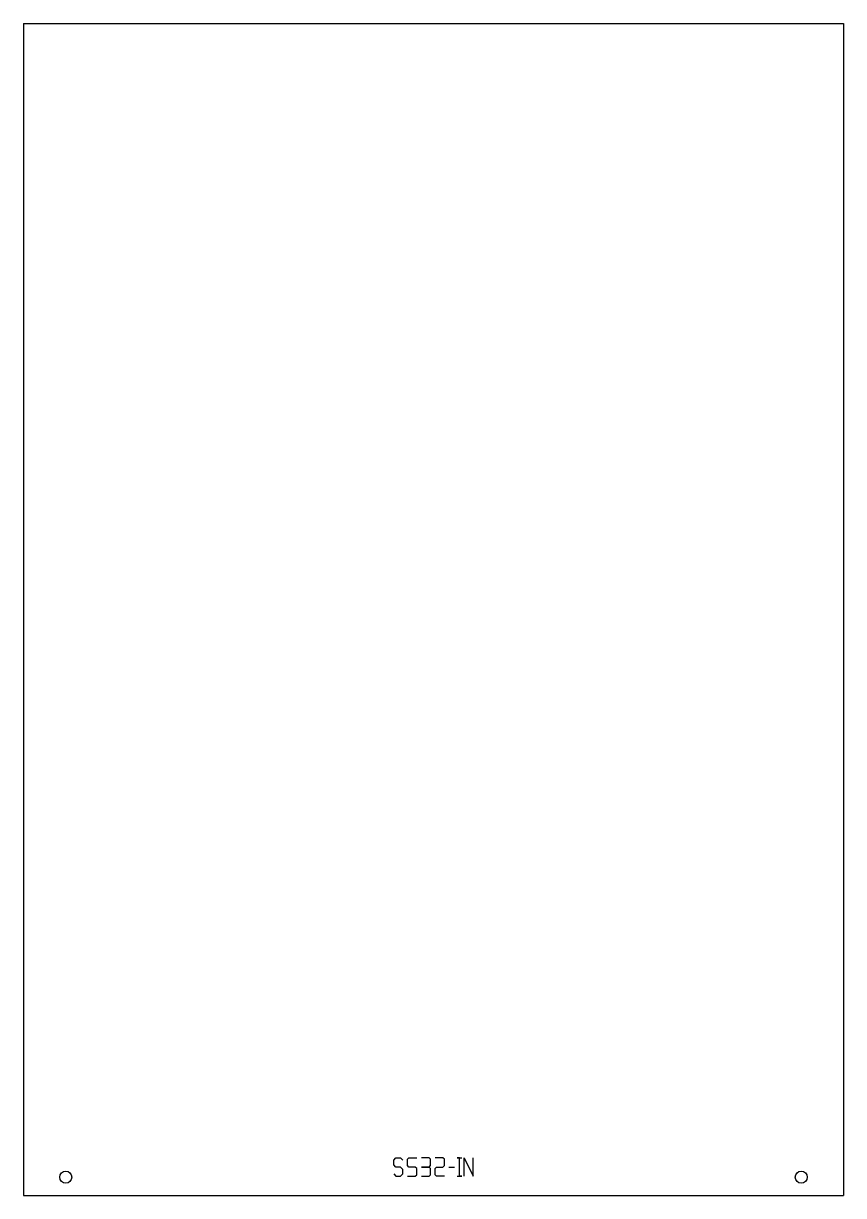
# Model space of a CAD drawing. Header units: millimetres. Extents: x -446 to 446, y -49 to 1225.
import ezdxf

# ---------------------------------------------------------------- set-up
doc = ezdxf.new("R2010")
doc.units = ezdxf.units.MM

msp = doc.modelspace()

# ---------------------------------------------------------------- linework, layer by layer
at = {"color": 7, "linetype": 'Continuous', "lineweight": 25}
for p, q in [((-446, 1225), (446, 1225)), ((-446, 1225), (-446, -49.1)), ((446, 1225), (446, -49.1)), ((-446, -49.1), (446, -49.1))]:
    msp.add_line(p, q, dxfattribs=at)
for centre in [(-400, -29.1), (400, -29.1)]:
    msp.add_circle(centre, 6.5, dxfattribs=at)
at = {"layer": 'MARCATURA'}
for p, q in [((-43.2, -10.6), (-40.8, -8.1)), ((-43.2, -15.6), (-43.2, -10.6)), ((-40.8, -8.1), (-35.8, -8.1)), ((-35.8, -8.1), (-33.2, -10.6)), ((-28.2, -9.6), (-26.8, -8.1)), ((-28.2, -16.6), (-28.2, -9.6)), ((-26.8, -8.1), (-18.2, -8.1)), ((-4.8, -8.1), (-13.2, -8.1)), ((-3.2, -9.6), (-4.8, -8.1)), ((-3.2, -16.6), (-3.2, -9.6)), ((10.2, -8.1), (1.8, -8.1)), ((11.8, -9.6), (10.2, -8.1)), ((11.8, -16.6), (11.8, -9.6)), ((28.2, -8.1), (25.8, -8.1)), ((25.8, -8.1), (30.8, -8.1)), ((28.2, -28.1), (28.2, -8.1)), ((33.2, -28.1), (33.2, -8.1)), ((33.2, -8.1), (43.2, -28.1)), ((43.2, -28.1), (43.2, -8.1)), ((-40.8, -18.1), (-43.2, -15.6)), ((-35.8, -18.1), (-40.8, -18.1)), ((-33.2, -20.6), (-35.8, -18.1)), ((-33.2, -25.6), (-33.2, -20.6)), ((-26.8, -18.1), (-28.2, -16.6)), ((-19.8, -18.1), (-26.8, -18.1)), ((-18.2, -19.6), (-19.8, -18.1)), ((-18.2, -26.6), (-18.2, -19.6)), ((-4.8, -18.1), (-13.2, -18.1)), ((-13.2, -18.1), (-4.8, -18.1)), ((-4.8, -18.1), (-3.2, -16.6)), ((-3.2, -19.6), (-4.8, -18.1)), ((-3.2, -26.6), (-3.2, -19.6)), ((1.8, -19.6), (3.2, -18.1)), ((1.8, -26.6), (1.8, -19.6)), ((3.2, -18.1), (10.2, -18.1)), ((10.2, -18.1), (11.8, -16.6)), ((16.8, -18.1), (22.8, -18.1)), ((-43.2, -25.6), (-40.8, -28.1)), ((-40.8, -28.1), (-35.8, -28.1)), ((-35.8, -28.1), (-33.2, -25.6)), ((-28.2, -28.1), (-19.8, -28.1)), ((-19.8, -28.1), (-18.2, -26.6)), ((-13.2, -28.1), (-4.8, -28.1)), ((-4.8, -28.1), (-3.2, -26.6)), ((3.2, -28.1), (1.8, -26.6)), ((11.8, -28.1), (3.2, -28.1)), ((25.8, -28.1), (30.8, -28.1)), ((30.8, -28.1), (28.2, -28.1))]:
    msp.add_line(p, q, dxfattribs=at)

doc.saveas('drawing.dxf')
